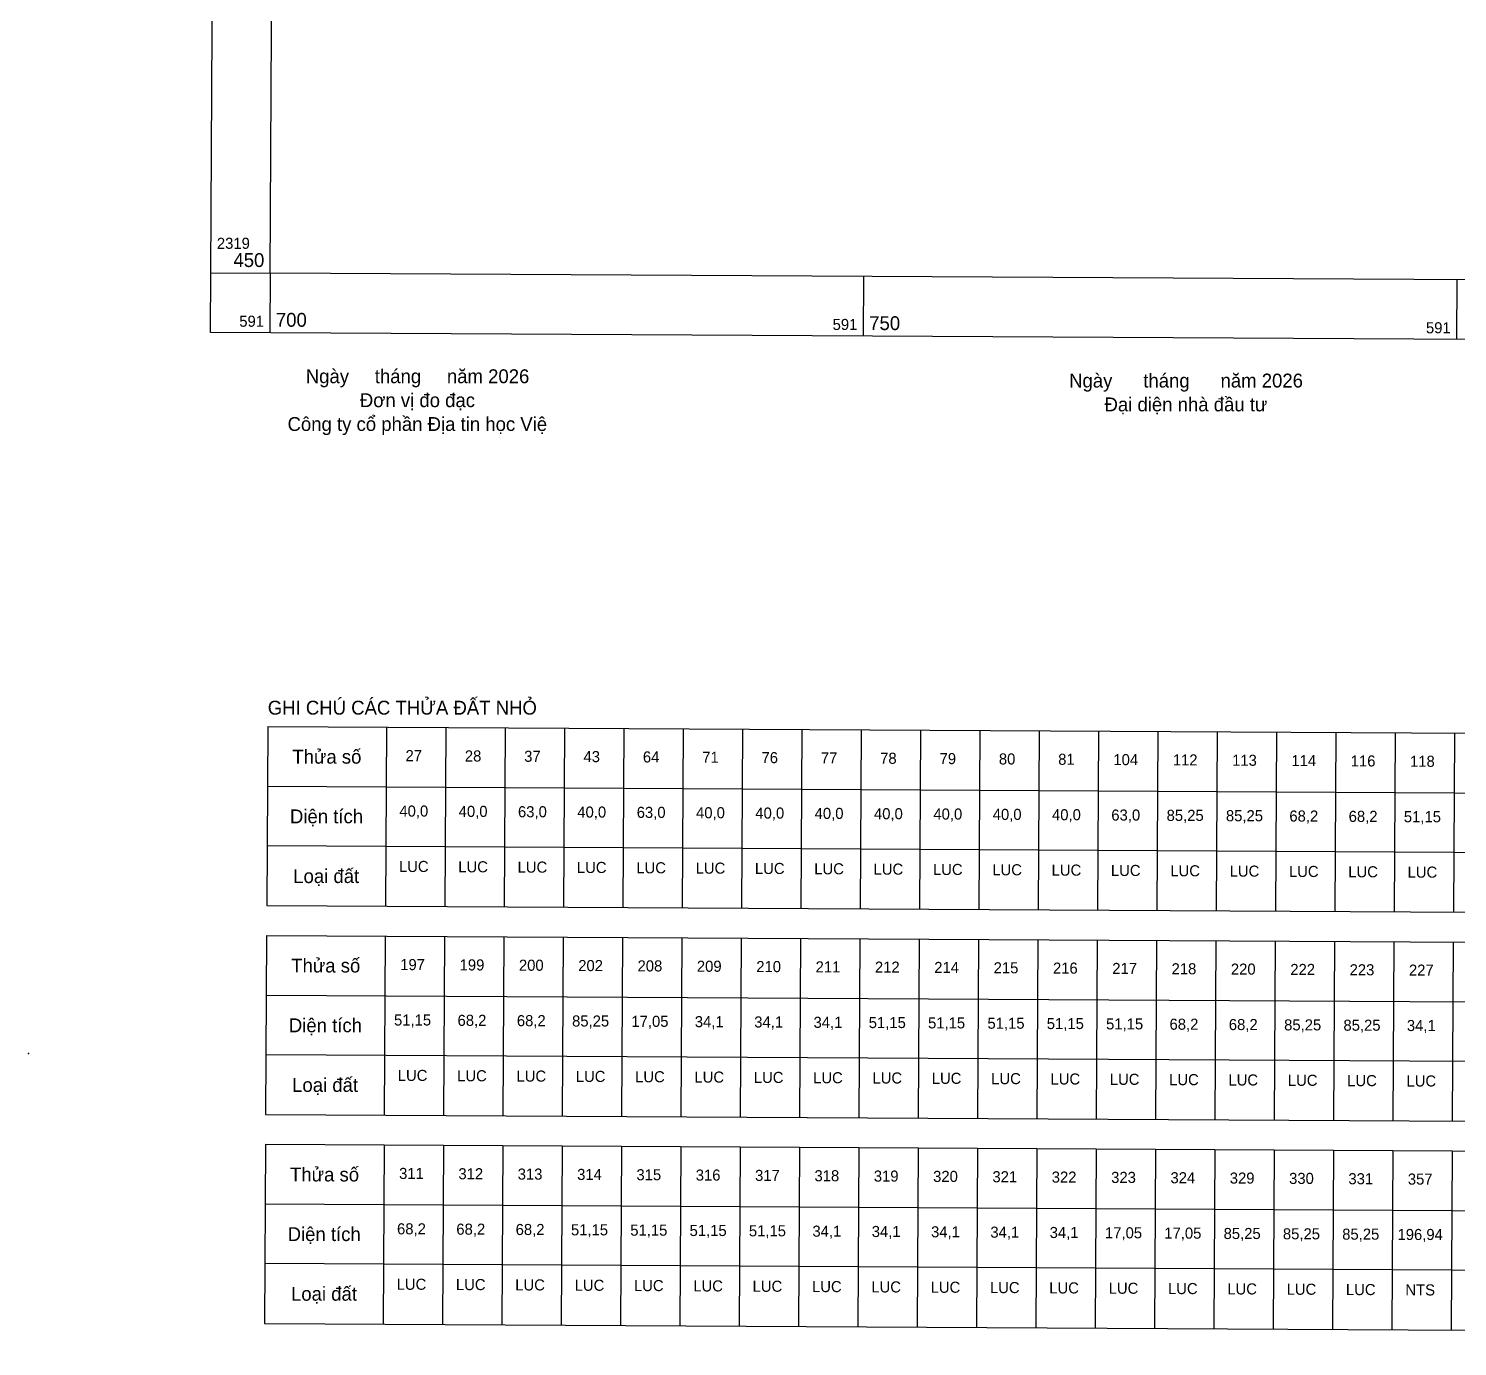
# Model space of a CAD drawing. Header units: metres. Extents: x 591850 to 11787374, y 2319432 to 2388242.
# Drawn here: x 11786901.4 to 11787030.3, y 2387736.4 to 2387855.2 of the extents above; entities that cross this region are included whole.
import ezdxf
from ezdxf.enums import TextEntityAlignment as Align

# ---------------------------------------------------------------- set-up
doc = ezdxf.new("R2010")
doc.units = ezdxf.units.M
doc.layers.add('FeatureAttribs', color=7, linetype='Continuous')
doc.layers.add('Level 63', color=7, linetype='Continuous')

# ---------------------------------------------------------------- blocks, each defined once
blk = doc.blocks.new('FEATURE')

msp = doc.modelspace()

# ---------------------------------------------------------------- linework, layer by layer
at = {"layer": 'Level 63', "color": 7}
for points in [[(11786919.91, 2388215.45), (11787305.28, 2388213.31), (11787303.14, 2387825.69), (11786917.79, 2387827.83), (11786919.91, 2388215.45)], [(11786925.24, 2388210.04), (11787299.89, 2388207.96), (11787297.82, 2387831.1), (11786923.17, 2387833.19), (11786925.24, 2388210.04)]]:
    msp.add_lwpolyline(points, close=True, dxfattribs=at)
for points in [[(11786917.82, 2387833.22, 0), (11786923.17, 2387833.19, 0)], [(11786923.17, 2387833.19, 0), (11786923.14, 2387827.8, 0)], [(11786976.69, 2387832.89, 0), (11786976.66, 2387827.5, 0)], [(11787030.21, 2387832.59, 0), (11787030.18, 2387827.21, 0)], [(11786922.94, 2387792.27, 0), (11786922.86, 2387776.12, 0)], [(11786922.94, 2387792.27, 0), (11787297.59, 2387790.19, 0)], [(11786933.65, 2387792.21, 0), (11786933.56, 2387776.06, 0)], [(11786939, 2387792.18, 0), (11786938.91, 2387776.03, 0)], [(11786944.35, 2387792.15, 0), (11786944.26, 2387776, 0)], [(11786949.7, 2387792.12, 0), (11786949.62, 2387775.97, 0)], [(11786955.06, 2387792.09, 0), (11786954.97, 2387775.94, 0)], [(11786960.41, 2387792.06, 0), (11786960.32, 2387775.91, 0)], [(11786965.76, 2387792.03, 0), (11786965.67, 2387775.88, 0)], [(11786971.11, 2387792, 0), (11786971.02, 2387775.85, 0)], [(11786976.47, 2387791.97, 0), (11786976.38, 2387775.82, 0)], [(11786981.82, 2387791.94, 0), (11786981.73, 2387775.79, 0)], [(11786987.17, 2387791.91, 0), (11786987.08, 2387775.76, 0)], [(11786992.52, 2387791.88, 0), (11786992.43, 2387775.73, 0)], [(11786997.87, 2387791.85, 0), (11786997.78, 2387775.7, 0)], [(11787003.23, 2387791.82, 0), (11787003.14, 2387775.67, 0)], [(11787008.58, 2387791.79, 0), (11787008.49, 2387775.64, 0)], [(11787013.93, 2387791.76, 0), (11787013.84, 2387775.61, 0)], [(11787019.28, 2387791.74, 0), (11787019.19, 2387775.58, 0)], [(11787024.63, 2387791.71, 0), (11787024.55, 2387775.55, 0)], [(11787029.99, 2387791.68, 0), (11787029.9, 2387775.53, 0)], [(11786922.91, 2387786.89, 0), (11787297.56, 2387784.8, 0)], [(11787297.53, 2387779.42, 0), (11786922.88, 2387781.5, 0)], [(11786922.86, 2387776.12, 0), (11787297.5, 2387774.04, 0)], [(11786922.84, 2387773.43, 0), (11786922.75, 2387757.28, 0)], [(11786922.84, 2387773.43, 0), (11787297.49, 2387771.34, 0)], [(11786933.54, 2387773.37, 0), (11786933.46, 2387757.22, 0)], [(11786938.9, 2387773.34, 0), (11786938.81, 2387757.19, 0)], [(11786944.25, 2387773.31, 0), (11786944.16, 2387757.16, 0)], [(11786949.6, 2387773.28, 0), (11786949.51, 2387757.13, 0)], [(11786954.95, 2387773.25, 0), (11786954.86, 2387757.1, 0)], [(11786960.31, 2387773.22, 0), (11786960.22, 2387757.07, 0)], [(11786965.66, 2387773.19, 0), (11786965.57, 2387757.04, 0)], [(11786971.01, 2387773.16, 0), (11786970.92, 2387757.01, 0)], [(11786976.36, 2387773.13, 0), (11786976.27, 2387756.98, 0)], [(11786981.71, 2387773.1, 0), (11786981.63, 2387756.95, 0)], [(11786987.07, 2387773.07, 0), (11786986.98, 2387756.92, 0)], [(11786992.42, 2387773.04, 0), (11786992.33, 2387756.89, 0)], [(11786997.77, 2387773.01, 0), (11786997.68, 2387756.86, 0)], [(11787003.12, 2387772.98, 0), (11787003.03, 2387756.83, 0)], [(11787008.47, 2387772.95, 0), (11787008.39, 2387756.8, 0)], [(11787013.83, 2387772.92, 0), (11787013.74, 2387756.77, 0)], [(11787019.18, 2387772.89, 0), (11787019.09, 2387756.74, 0)], [(11787024.53, 2387772.86, 0), (11787024.44, 2387756.71, 0)], [(11787029.88, 2387772.83, 0), (11787029.79, 2387756.68, 0)], [(11786922.81, 2387768.04, 0), (11787297.46, 2387765.96, 0)], [(11787297.43, 2387760.58, 0), (11786922.78, 2387762.66, 0)], [(11786922.75, 2387757.28, 0), (11787297.4, 2387755.19, 0)], [(11786922.74, 2387754.59, 0), (11786922.65, 2387738.43, 0)], [(11786922.74, 2387754.59, 0), (11787297.38, 2387752.5, 0)], [(11786933.44, 2387754.53, 0), (11786933.35, 2387738.38, 0)], [(11786938.79, 2387754.5, 0), (11786938.7, 2387738.35, 0)], [(11786944.15, 2387754.47, 0), (11786944.06, 2387738.32, 0)], [(11786949.5, 2387754.44, 0), (11786949.41, 2387738.29, 0)], [(11786954.85, 2387754.41, 0), (11786954.76, 2387738.26, 0)], [(11786960.2, 2387754.38, 0), (11786960.11, 2387738.23, 0)], [(11786965.55, 2387754.35, 0), (11786965.47, 2387738.2, 0)], [(11786970.91, 2387754.32, 0), (11786970.82, 2387738.17, 0)], [(11786976.26, 2387754.29, 0), (11786976.17, 2387738.14, 0)], [(11786981.61, 2387754.26, 0), (11786981.52, 2387738.11, 0)], [(11786986.96, 2387754.23, 0), (11786986.87, 2387738.08, 0)], [(11786992.31, 2387754.2, 0), (11786992.23, 2387738.05, 0)], [(11786997.67, 2387754.17, 0), (11786997.58, 2387738.02, 0)], [(11787003.02, 2387754.14, 0), (11787002.93, 2387737.99, 0)], [(11787008.37, 2387754.11, 0), (11787008.28, 2387737.96, 0)], [(11787013.72, 2387754.08, 0), (11787013.63, 2387737.93, 0)], [(11787019.08, 2387754.05, 0), (11787018.99, 2387737.9, 0)], [(11787024.43, 2387754.02, 0), (11787024.34, 2387737.87, 0)], [(11787029.78, 2387753.99, 0), (11787029.69, 2387737.84, 0)], [(11786922.71, 2387749.2, 0), (11787297.35, 2387747.12, 0)], [(11787297.33, 2387741.73, 0), (11786922.68, 2387743.82, 0)], [(11786922.65, 2387738.43, 0), (11787297.3, 2387736.35, 0)]]:
    msp.add_polyline3d(points, dxfattribs=at)
msp.add_point((11786901.37, 2387762.78), dxfattribs=at)

# ---------------------------------------------------------------- block references
at = {"layer": 'FeatureAttribs'}
ref = msp.add_blockref('FEATURE', (11786918.36, 2387835.37), dxfattribs=at)
ref.add_attrib('NAME', '2319', (11786918.36, 2387835.37), dxfattribs={"color": 7, "height": 1})
ref = msp.add_blockref('FEATURE', (11786922.64, 2387833.73), dxfattribs=at)
ref.add_attrib('NAME', '450', dxfattribs={"color": 7, "height": 1.25}).set_placement((11786922.64, 2387833.73), align=Align.RIGHT)
ref = msp.add_blockref('FEATURE', (11786922.61, 2387828.34), dxfattribs=at)
ref.add_attrib('NAME', '591', dxfattribs={"color": 7, "height": 1}).set_placement((11786922.61, 2387828.34), align=Align.RIGHT)
ref = msp.add_blockref('FEATURE', (11786923.68, 2387828.34), dxfattribs=at)
ref.add_attrib('NAME', '700', (11786923.68, 2387828.34), dxfattribs={"color": 7, "height": 1.25})
ref = msp.add_blockref('FEATURE', (11786976.13, 2387828.05), dxfattribs=at)
ref.add_attrib('NAME', '591', dxfattribs={"color": 7, "height": 1}).set_placement((11786976.13, 2387828.05), align=Align.RIGHT)
ref = msp.add_blockref('FEATURE', (11786977.2, 2387828.04), dxfattribs=at)
ref.add_attrib('NAME', '750', (11786977.2, 2387828.04), dxfattribs={"color": 7, "height": 1.25})
ref = msp.add_blockref('FEATURE', (11787029.65, 2387827.75), dxfattribs=at)
ref.add_attrib('NAME', '591', dxfattribs={"color": 7, "height": 1}).set_placement((11787029.65, 2387827.75), align=Align.RIGHT)
ref = msp.add_blockref('FEATURE', (11786936.46, 2387824.5), dxfattribs=at)
ref.add_attrib('NAME', 'Ngày     tháng     năm 2026', dxfattribs={"color": 7, "height": 1.25}).set_placement((11786936.46, 2387824.5), align=Align.TOP_CENTER)
ref = msp.add_blockref('FEATURE', (11787005.78, 2387824.11), dxfattribs=at)
ref.add_attrib('NAME', 'Ngày      tháng      năm 2026', dxfattribs={"color": 7, "height": 1.25}).set_placement((11787005.78, 2387824.11), align=Align.TOP_CENTER)
ref = msp.add_blockref('FEATURE', (11786936.45, 2387822.34), dxfattribs=at)
ref.add_attrib('NAME', 'Đơn vị đo đạc', dxfattribs={"color": 7, "height": 1.25}).set_placement((11786936.45, 2387822.34), align=Align.TOP_CENTER)
ref = msp.add_blockref('FEATURE', (11787005.77, 2387821.96), dxfattribs=at)
ref.add_attrib('NAME', 'Đại diện nhà đầu tư', dxfattribs={"color": 7, "height": 1.25}).set_placement((11787005.77, 2387821.96), align=Align.TOP_CENTER)
ref = msp.add_blockref('FEATURE', (11786936.44, 2387820.19), dxfattribs=at)
ref.add_attrib('NAME', 'Công ty cổ phần Địa tin học Việ', dxfattribs={"color": 7, "height": 1.25}).set_placement((11786936.44, 2387820.19), align=Align.TOP_CENTER)
ref = msp.add_blockref('FEATURE', (11786922.95, 2387793.35), dxfattribs=at)
ref.add_attrib('NAME', 'GHI CHÚ CÁC THỬA ĐẤT NHỎ', (11786922.95, 2387793.35), dxfattribs={"color": 7, "height": 1.25})
ref = msp.add_blockref('FEATURE', (11786928.28, 2387789.55), dxfattribs=at)
ref.add_attrib('NAME', 'Thửa số', dxfattribs={"color": 7, "height": 1.25}).set_placement((11786928.28, 2387789.55), align=Align.MIDDLE_CENTER)
ref = msp.add_blockref('FEATURE', (11786936.12, 2387789.65), dxfattribs=at)
ref.add_attrib('NAME', '27', dxfattribs={"color": 2, "height": 1}).set_placement((11786936.12, 2387789.65), align=Align.MIDDLE_CENTER)
ref = msp.add_blockref('FEATURE', (11786941.47, 2387789.62), dxfattribs=at)
ref.add_attrib('NAME', '28', dxfattribs={"color": 2, "height": 1}).set_placement((11786941.47, 2387789.62), align=Align.MIDDLE_CENTER)
ref = msp.add_blockref('FEATURE', (11786946.82, 2387789.59), dxfattribs=at)
ref.add_attrib('NAME', '37', dxfattribs={"color": 2, "height": 1}).set_placement((11786946.82, 2387789.59), align=Align.MIDDLE_CENTER)
ref = msp.add_blockref('FEATURE', (11786952.17, 2387789.56), dxfattribs=at)
ref.add_attrib('NAME', '43', dxfattribs={"color": 2, "height": 1}).set_placement((11786952.17, 2387789.56), align=Align.MIDDLE_CENTER)
ref = msp.add_blockref('FEATURE', (11786957.53, 2387789.53), dxfattribs=at)
ref.add_attrib('NAME', '64', dxfattribs={"color": 2, "height": 1}).set_placement((11786957.53, 2387789.53), align=Align.MIDDLE_CENTER)
ref = msp.add_blockref('FEATURE', (11786962.88, 2387789.5), dxfattribs=at)
ref.add_attrib('NAME', '71', dxfattribs={"color": 2, "height": 1}).set_placement((11786962.88, 2387789.5), align=Align.MIDDLE_CENTER)
ref = msp.add_blockref('FEATURE', (11786968.23, 2387789.47), dxfattribs=at)
ref.add_attrib('NAME', '76', dxfattribs={"color": 2, "height": 1}).set_placement((11786968.23, 2387789.47), align=Align.MIDDLE_CENTER)
ref = msp.add_blockref('FEATURE', (11786973.58, 2387789.44), dxfattribs=at)
ref.add_attrib('NAME', '77', dxfattribs={"color": 2, "height": 1}).set_placement((11786973.58, 2387789.44), align=Align.MIDDLE_CENTER)
ref = msp.add_blockref('FEATURE', (11786978.93, 2387789.41), dxfattribs=at)
ref.add_attrib('NAME', '78', dxfattribs={"color": 2, "height": 1}).set_placement((11786978.93, 2387789.41), align=Align.MIDDLE_CENTER)
ref = msp.add_blockref('FEATURE', (11786984.29, 2387789.38), dxfattribs=at)
ref.add_attrib('NAME', '79', dxfattribs={"color": 2, "height": 1}).set_placement((11786984.29, 2387789.38), align=Align.MIDDLE_CENTER)
ref = msp.add_blockref('FEATURE', (11786989.64, 2387789.35), dxfattribs=at)
ref.add_attrib('NAME', '80', dxfattribs={"color": 2, "height": 1}).set_placement((11786989.64, 2387789.35), align=Align.MIDDLE_CENTER)
ref = msp.add_blockref('FEATURE', (11786994.99, 2387789.32), dxfattribs=at)
ref.add_attrib('NAME', '81', dxfattribs={"color": 2, "height": 1}).set_placement((11786994.99, 2387789.32), align=Align.MIDDLE_CENTER)
ref = msp.add_blockref('FEATURE', (11787000.34, 2387789.29), dxfattribs=at)
ref.add_attrib('NAME', '104', dxfattribs={"color": 2, "height": 1}).set_placement((11787000.34, 2387789.29), align=Align.MIDDLE_CENTER)
ref = msp.add_blockref('FEATURE', (11787005.7, 2387789.26), dxfattribs=at)
ref.add_attrib('NAME', '112', dxfattribs={"color": 2, "height": 1}).set_placement((11787005.7, 2387789.26), align=Align.MIDDLE_CENTER)
ref = msp.add_blockref('FEATURE', (11787011.05, 2387789.23), dxfattribs=at)
ref.add_attrib('NAME', '113', dxfattribs={"color": 2, "height": 1}).set_placement((11787011.05, 2387789.23), align=Align.MIDDLE_CENTER)
ref = msp.add_blockref('FEATURE', (11787016.4, 2387789.2), dxfattribs=at)
ref.add_attrib('NAME', '114', dxfattribs={"color": 2, "height": 1}).set_placement((11787016.4, 2387789.2), align=Align.MIDDLE_CENTER)
ref = msp.add_blockref('FEATURE', (11787021.75, 2387789.17), dxfattribs=at)
ref.add_attrib('NAME', '116', dxfattribs={"color": 2, "height": 1}).set_placement((11787021.75, 2387789.17), align=Align.MIDDLE_CENTER)
ref = msp.add_blockref('FEATURE', (11787027.1, 2387789.14), dxfattribs=at)
ref.add_attrib('NAME', '118', dxfattribs={"color": 2, "height": 1}).set_placement((11787027.1, 2387789.14), align=Align.MIDDLE_CENTER)
ref = msp.add_blockref('FEATURE', (11786928.25, 2387784.17), dxfattribs=at)
ref.add_attrib('NAME', 'Diện tích', dxfattribs={"color": 7, "height": 1.25}).set_placement((11786928.25, 2387784.17), align=Align.MIDDLE_CENTER)
ref = msp.add_blockref('FEATURE', (11786936.12, 2387784.65), dxfattribs=at)
ref.add_attrib('NAME', '40,0', dxfattribs={"color": 1, "height": 1}).set_placement((11786936.12, 2387784.65), align=Align.MIDDLE_CENTER)
ref = msp.add_blockref('FEATURE', (11786941.47, 2387784.62), dxfattribs=at)
ref.add_attrib('NAME', '40,0', dxfattribs={"color": 1, "height": 1}).set_placement((11786941.47, 2387784.62), align=Align.MIDDLE_CENTER)
ref = msp.add_blockref('FEATURE', (11786946.82, 2387784.59), dxfattribs=at)
ref.add_attrib('NAME', '63,0', dxfattribs={"color": 1, "height": 1}).set_placement((11786946.82, 2387784.59), align=Align.MIDDLE_CENTER)
ref = msp.add_blockref('FEATURE', (11786952.17, 2387784.56), dxfattribs=at)
ref.add_attrib('NAME', '40,0', dxfattribs={"color": 1, "height": 1}).set_placement((11786952.17, 2387784.56), align=Align.MIDDLE_CENTER)
ref = msp.add_blockref('FEATURE', (11786957.53, 2387784.53), dxfattribs=at)
ref.add_attrib('NAME', '63,0', dxfattribs={"color": 1, "height": 1}).set_placement((11786957.53, 2387784.53), align=Align.MIDDLE_CENTER)
ref = msp.add_blockref('FEATURE', (11786962.88, 2387784.5), dxfattribs=at)
ref.add_attrib('NAME', '40,0', dxfattribs={"color": 1, "height": 1}).set_placement((11786962.88, 2387784.5), align=Align.MIDDLE_CENTER)
ref = msp.add_blockref('FEATURE', (11786968.23, 2387784.47), dxfattribs=at)
ref.add_attrib('NAME', '40,0', dxfattribs={"color": 1, "height": 1}).set_placement((11786968.23, 2387784.47), align=Align.MIDDLE_CENTER)
ref = msp.add_blockref('FEATURE', (11786973.58, 2387784.44), dxfattribs=at)
ref.add_attrib('NAME', '40,0', dxfattribs={"color": 1, "height": 1}).set_placement((11786973.58, 2387784.44), align=Align.MIDDLE_CENTER)
ref = msp.add_blockref('FEATURE', (11786978.93, 2387784.41), dxfattribs=at)
ref.add_attrib('NAME', '40,0', dxfattribs={"color": 1, "height": 1}).set_placement((11786978.93, 2387784.41), align=Align.MIDDLE_CENTER)
ref = msp.add_blockref('FEATURE', (11786984.29, 2387784.38), dxfattribs=at)
ref.add_attrib('NAME', '40,0', dxfattribs={"color": 1, "height": 1}).set_placement((11786984.29, 2387784.38), align=Align.MIDDLE_CENTER)
ref = msp.add_blockref('FEATURE', (11786989.64, 2387784.35), dxfattribs=at)
ref.add_attrib('NAME', '40,0', dxfattribs={"color": 1, "height": 1}).set_placement((11786989.64, 2387784.35), align=Align.MIDDLE_CENTER)
ref = msp.add_blockref('FEATURE', (11786994.99, 2387784.32), dxfattribs=at)
ref.add_attrib('NAME', '40,0', dxfattribs={"color": 1, "height": 1}).set_placement((11786994.99, 2387784.32), align=Align.MIDDLE_CENTER)
ref = msp.add_blockref('FEATURE', (11787000.34, 2387784.29), dxfattribs=at)
ref.add_attrib('NAME', '63,0', dxfattribs={"color": 1, "height": 1}).set_placement((11787000.34, 2387784.29), align=Align.MIDDLE_CENTER)
ref = msp.add_blockref('FEATURE', (11787005.7, 2387784.26), dxfattribs=at)
ref.add_attrib('NAME', '85,25', dxfattribs={"color": 1, "height": 1}).set_placement((11787005.7, 2387784.26), align=Align.MIDDLE_CENTER)
ref = msp.add_blockref('FEATURE', (11787011.05, 2387784.23), dxfattribs=at)
ref.add_attrib('NAME', '85,25', dxfattribs={"color": 1, "height": 1}).set_placement((11787011.05, 2387784.23), align=Align.MIDDLE_CENTER)
ref = msp.add_blockref('FEATURE', (11787016.4, 2387784.2), dxfattribs=at)
ref.add_attrib('NAME', '68,2', dxfattribs={"color": 1, "height": 1}).set_placement((11787016.4, 2387784.2), align=Align.MIDDLE_CENTER)
ref = msp.add_blockref('FEATURE', (11787021.75, 2387784.17), dxfattribs=at)
ref.add_attrib('NAME', '68,2', dxfattribs={"color": 1, "height": 1}).set_placement((11787021.75, 2387784.17), align=Align.MIDDLE_CENTER)
ref = msp.add_blockref('FEATURE', (11787027.1, 2387784.14), dxfattribs=at)
ref.add_attrib('NAME', '51,15', dxfattribs={"color": 1, "height": 1}).set_placement((11787027.1, 2387784.14), align=Align.MIDDLE_CENTER)
ref = msp.add_blockref('FEATURE', (11786928.22, 2387778.78), dxfattribs=at)
ref.add_attrib('NAME', 'Loại đất', dxfattribs={"color": 7, "height": 1.25}).set_placement((11786928.22, 2387778.78), align=Align.MIDDLE_CENTER)
ref = msp.add_blockref('FEATURE', (11786936.12, 2387779.65), dxfattribs=at)
ref.add_attrib('NAME', 'LUC', dxfattribs={"color": 3, "height": 1}).set_placement((11786936.12, 2387779.65), align=Align.MIDDLE_CENTER)
ref = msp.add_blockref('FEATURE', (11786941.47, 2387779.62), dxfattribs=at)
ref.add_attrib('NAME', 'LUC', dxfattribs={"color": 3, "height": 1}).set_placement((11786941.47, 2387779.62), align=Align.MIDDLE_CENTER)
ref = msp.add_blockref('FEATURE', (11786946.82, 2387779.59), dxfattribs=at)
ref.add_attrib('NAME', 'LUC', dxfattribs={"color": 3, "height": 1}).set_placement((11786946.82, 2387779.59), align=Align.MIDDLE_CENTER)
ref = msp.add_blockref('FEATURE', (11786952.17, 2387779.56), dxfattribs=at)
ref.add_attrib('NAME', 'LUC', dxfattribs={"color": 3, "height": 1}).set_placement((11786952.17, 2387779.56), align=Align.MIDDLE_CENTER)
ref = msp.add_blockref('FEATURE', (11786957.53, 2387779.53), dxfattribs=at)
ref.add_attrib('NAME', 'LUC', dxfattribs={"color": 3, "height": 1}).set_placement((11786957.53, 2387779.53), align=Align.MIDDLE_CENTER)
ref = msp.add_blockref('FEATURE', (11786962.88, 2387779.5), dxfattribs=at)
ref.add_attrib('NAME', 'LUC', dxfattribs={"color": 3, "height": 1}).set_placement((11786962.88, 2387779.5), align=Align.MIDDLE_CENTER)
ref = msp.add_blockref('FEATURE', (11786968.23, 2387779.47), dxfattribs=at)
ref.add_attrib('NAME', 'LUC', dxfattribs={"color": 3, "height": 1}).set_placement((11786968.23, 2387779.47), align=Align.MIDDLE_CENTER)
ref = msp.add_blockref('FEATURE', (11786973.58, 2387779.44), dxfattribs=at)
ref.add_attrib('NAME', 'LUC', dxfattribs={"color": 3, "height": 1}).set_placement((11786973.58, 2387779.44), align=Align.MIDDLE_CENTER)
ref = msp.add_blockref('FEATURE', (11786978.93, 2387779.41), dxfattribs=at)
ref.add_attrib('NAME', 'LUC', dxfattribs={"color": 3, "height": 1}).set_placement((11786978.93, 2387779.41), align=Align.MIDDLE_CENTER)
ref = msp.add_blockref('FEATURE', (11786984.29, 2387779.38), dxfattribs=at)
ref.add_attrib('NAME', 'LUC', dxfattribs={"color": 3, "height": 1}).set_placement((11786984.29, 2387779.38), align=Align.MIDDLE_CENTER)
ref = msp.add_blockref('FEATURE', (11786989.64, 2387779.35), dxfattribs=at)
ref.add_attrib('NAME', 'LUC', dxfattribs={"color": 3, "height": 1}).set_placement((11786989.64, 2387779.35), align=Align.MIDDLE_CENTER)
ref = msp.add_blockref('FEATURE', (11786994.99, 2387779.32), dxfattribs=at)
ref.add_attrib('NAME', 'LUC', dxfattribs={"color": 3, "height": 1}).set_placement((11786994.99, 2387779.32), align=Align.MIDDLE_CENTER)
ref = msp.add_blockref('FEATURE', (11787000.34, 2387779.29), dxfattribs=at)
ref.add_attrib('NAME', 'LUC', dxfattribs={"color": 3, "height": 1}).set_placement((11787000.34, 2387779.29), align=Align.MIDDLE_CENTER)
ref = msp.add_blockref('FEATURE', (11787005.7, 2387779.26), dxfattribs=at)
ref.add_attrib('NAME', 'LUC', dxfattribs={"color": 3, "height": 1}).set_placement((11787005.7, 2387779.26), align=Align.MIDDLE_CENTER)
ref = msp.add_blockref('FEATURE', (11787011.05, 2387779.23), dxfattribs=at)
ref.add_attrib('NAME', 'LUC', dxfattribs={"color": 3, "height": 1}).set_placement((11787011.05, 2387779.23), align=Align.MIDDLE_CENTER)
ref = msp.add_blockref('FEATURE', (11787016.4, 2387779.2), dxfattribs=at)
ref.add_attrib('NAME', 'LUC', dxfattribs={"color": 3, "height": 1}).set_placement((11787016.4, 2387779.2), align=Align.MIDDLE_CENTER)
ref = msp.add_blockref('FEATURE', (11787021.75, 2387779.17), dxfattribs=at)
ref.add_attrib('NAME', 'LUC', dxfattribs={"color": 3, "height": 1}).set_placement((11787021.75, 2387779.17), align=Align.MIDDLE_CENTER)
ref = msp.add_blockref('FEATURE', (11787027.1, 2387779.14), dxfattribs=at)
ref.add_attrib('NAME', 'LUC', dxfattribs={"color": 3, "height": 1}).set_placement((11787027.1, 2387779.14), align=Align.MIDDLE_CENTER)
ref = msp.add_blockref('FEATURE', (11786928.18, 2387770.71), dxfattribs=at)
ref.add_attrib('NAME', 'Thửa số', dxfattribs={"color": 7, "height": 1.25}).set_placement((11786928.18, 2387770.71), align=Align.MIDDLE_CENTER)
ref = msp.add_blockref('FEATURE', (11786936.01, 2387770.8), dxfattribs=at)
ref.add_attrib('NAME', '197', dxfattribs={"color": 2, "height": 1}).set_placement((11786936.01, 2387770.8), align=Align.MIDDLE_CENTER)
ref = msp.add_blockref('FEATURE', (11786941.37, 2387770.77), dxfattribs=at)
ref.add_attrib('NAME', '199', dxfattribs={"color": 2, "height": 1}).set_placement((11786941.37, 2387770.77), align=Align.MIDDLE_CENTER)
ref = msp.add_blockref('FEATURE', (11786946.72, 2387770.74), dxfattribs=at)
ref.add_attrib('NAME', '200', dxfattribs={"color": 2, "height": 1}).set_placement((11786946.72, 2387770.74), align=Align.MIDDLE_CENTER)
ref = msp.add_blockref('FEATURE', (11786952.07, 2387770.71), dxfattribs=at)
ref.add_attrib('NAME', '202', dxfattribs={"color": 2, "height": 1}).set_placement((11786952.07, 2387770.71), align=Align.MIDDLE_CENTER)
ref = msp.add_blockref('FEATURE', (11786957.42, 2387770.68), dxfattribs=at)
ref.add_attrib('NAME', '208', dxfattribs={"color": 2, "height": 1}).set_placement((11786957.42, 2387770.68), align=Align.MIDDLE_CENTER)
ref = msp.add_blockref('FEATURE', (11786962.77, 2387770.65), dxfattribs=at)
ref.add_attrib('NAME', '209', dxfattribs={"color": 2, "height": 1}).set_placement((11786962.77, 2387770.65), align=Align.MIDDLE_CENTER)
ref = msp.add_blockref('FEATURE', (11786968.13, 2387770.62), dxfattribs=at)
ref.add_attrib('NAME', '210', dxfattribs={"color": 2, "height": 1}).set_placement((11786968.13, 2387770.62), align=Align.MIDDLE_CENTER)
ref = msp.add_blockref('FEATURE', (11786973.48, 2387770.59), dxfattribs=at)
ref.add_attrib('NAME', '211', dxfattribs={"color": 2, "height": 1}).set_placement((11786973.48, 2387770.59), align=Align.MIDDLE_CENTER)
ref = msp.add_blockref('FEATURE', (11786978.83, 2387770.57), dxfattribs=at)
ref.add_attrib('NAME', '212', dxfattribs={"color": 2, "height": 1}).set_placement((11786978.83, 2387770.57), align=Align.MIDDLE_CENTER)
ref = msp.add_blockref('FEATURE', (11786984.18, 2387770.54), dxfattribs=at)
ref.add_attrib('NAME', '214', dxfattribs={"color": 2, "height": 1}).set_placement((11786984.18, 2387770.54), align=Align.MIDDLE_CENTER)
ref = msp.add_blockref('FEATURE', (11786989.54, 2387770.51), dxfattribs=at)
ref.add_attrib('NAME', '215', dxfattribs={"color": 2, "height": 1}).set_placement((11786989.54, 2387770.51), align=Align.MIDDLE_CENTER)
ref = msp.add_blockref('FEATURE', (11786994.89, 2387770.48), dxfattribs=at)
ref.add_attrib('NAME', '216', dxfattribs={"color": 2, "height": 1}).set_placement((11786994.89, 2387770.48), align=Align.MIDDLE_CENTER)
ref = msp.add_blockref('FEATURE', (11787000.24, 2387770.45), dxfattribs=at)
ref.add_attrib('NAME', '217', dxfattribs={"color": 2, "height": 1}).set_placement((11787000.24, 2387770.45), align=Align.MIDDLE_CENTER)
ref = msp.add_blockref('FEATURE', (11787005.59, 2387770.42), dxfattribs=at)
ref.add_attrib('NAME', '218', dxfattribs={"color": 2, "height": 1}).set_placement((11787005.59, 2387770.42), align=Align.MIDDLE_CENTER)
ref = msp.add_blockref('FEATURE', (11787010.94, 2387770.39), dxfattribs=at)
ref.add_attrib('NAME', '220', dxfattribs={"color": 2, "height": 1}).set_placement((11787010.94, 2387770.39), align=Align.MIDDLE_CENTER)
ref = msp.add_blockref('FEATURE', (11787016.3, 2387770.36), dxfattribs=at)
ref.add_attrib('NAME', '222', dxfattribs={"color": 2, "height": 1}).set_placement((11787016.3, 2387770.36), align=Align.MIDDLE_CENTER)
ref = msp.add_blockref('FEATURE', (11787021.65, 2387770.33), dxfattribs=at)
ref.add_attrib('NAME', '223', dxfattribs={"color": 2, "height": 1}).set_placement((11787021.65, 2387770.33), align=Align.MIDDLE_CENTER)
ref = msp.add_blockref('FEATURE', (11787027, 2387770.3), dxfattribs=at)
ref.add_attrib('NAME', '227', dxfattribs={"color": 2, "height": 1}).set_placement((11787027, 2387770.3), align=Align.MIDDLE_CENTER)
ref = msp.add_blockref('FEATURE', (11786928.15, 2387765.32), dxfattribs=at)
ref.add_attrib('NAME', 'Diện tích', dxfattribs={"color": 7, "height": 1.25}).set_placement((11786928.15, 2387765.32), align=Align.MIDDLE_CENTER)
ref = msp.add_blockref('FEATURE', (11786936.01, 2387765.8), dxfattribs=at)
ref.add_attrib('NAME', '51,15', dxfattribs={"color": 1, "height": 1}).set_placement((11786936.01, 2387765.8), align=Align.MIDDLE_CENTER)
ref = msp.add_blockref('FEATURE', (11786941.37, 2387765.77), dxfattribs=at)
ref.add_attrib('NAME', '68,2', dxfattribs={"color": 1, "height": 1}).set_placement((11786941.37, 2387765.77), align=Align.MIDDLE_CENTER)
ref = msp.add_blockref('FEATURE', (11786946.72, 2387765.74), dxfattribs=at)
ref.add_attrib('NAME', '68,2', dxfattribs={"color": 1, "height": 1}).set_placement((11786946.72, 2387765.74), align=Align.MIDDLE_CENTER)
ref = msp.add_blockref('FEATURE', (11786952.07, 2387765.71), dxfattribs=at)
ref.add_attrib('NAME', '85,25', dxfattribs={"color": 1, "height": 1}).set_placement((11786952.07, 2387765.71), align=Align.MIDDLE_CENTER)
ref = msp.add_blockref('FEATURE', (11786957.42, 2387765.68), dxfattribs=at)
ref.add_attrib('NAME', '17,05', dxfattribs={"color": 1, "height": 1}).set_placement((11786957.42, 2387765.68), align=Align.MIDDLE_CENTER)
ref = msp.add_blockref('FEATURE', (11786962.77, 2387765.65), dxfattribs=at)
ref.add_attrib('NAME', '34,1', dxfattribs={"color": 1, "height": 1}).set_placement((11786962.77, 2387765.65), align=Align.MIDDLE_CENTER)
ref = msp.add_blockref('FEATURE', (11786968.13, 2387765.62), dxfattribs=at)
ref.add_attrib('NAME', '34,1', dxfattribs={"color": 1, "height": 1}).set_placement((11786968.13, 2387765.62), align=Align.MIDDLE_CENTER)
ref = msp.add_blockref('FEATURE', (11786973.48, 2387765.59), dxfattribs=at)
ref.add_attrib('NAME', '34,1', dxfattribs={"color": 1, "height": 1}).set_placement((11786973.48, 2387765.59), align=Align.MIDDLE_CENTER)
ref = msp.add_blockref('FEATURE', (11786978.83, 2387765.57), dxfattribs=at)
ref.add_attrib('NAME', '51,15', dxfattribs={"color": 1, "height": 1}).set_placement((11786978.83, 2387765.57), align=Align.MIDDLE_CENTER)
ref = msp.add_blockref('FEATURE', (11786984.18, 2387765.54), dxfattribs=at)
ref.add_attrib('NAME', '51,15', dxfattribs={"color": 1, "height": 1}).set_placement((11786984.18, 2387765.54), align=Align.MIDDLE_CENTER)
ref = msp.add_blockref('FEATURE', (11786989.54, 2387765.51), dxfattribs=at)
ref.add_attrib('NAME', '51,15', dxfattribs={"color": 1, "height": 1}).set_placement((11786989.54, 2387765.51), align=Align.MIDDLE_CENTER)
ref = msp.add_blockref('FEATURE', (11786994.89, 2387765.48), dxfattribs=at)
ref.add_attrib('NAME', '51,15', dxfattribs={"color": 1, "height": 1}).set_placement((11786994.89, 2387765.48), align=Align.MIDDLE_CENTER)
ref = msp.add_blockref('FEATURE', (11787000.24, 2387765.45), dxfattribs=at)
ref.add_attrib('NAME', '51,15', dxfattribs={"color": 1, "height": 1}).set_placement((11787000.24, 2387765.45), align=Align.MIDDLE_CENTER)
ref = msp.add_blockref('FEATURE', (11787005.59, 2387765.42), dxfattribs=at)
ref.add_attrib('NAME', '68,2', dxfattribs={"color": 1, "height": 1}).set_placement((11787005.59, 2387765.42), align=Align.MIDDLE_CENTER)
ref = msp.add_blockref('FEATURE', (11787010.94, 2387765.39), dxfattribs=at)
ref.add_attrib('NAME', '68,2', dxfattribs={"color": 1, "height": 1}).set_placement((11787010.94, 2387765.39), align=Align.MIDDLE_CENTER)
ref = msp.add_blockref('FEATURE', (11787016.3, 2387765.36), dxfattribs=at)
ref.add_attrib('NAME', '85,25', dxfattribs={"color": 1, "height": 1}).set_placement((11787016.3, 2387765.36), align=Align.MIDDLE_CENTER)
ref = msp.add_blockref('FEATURE', (11787021.65, 2387765.33), dxfattribs=at)
ref.add_attrib('NAME', '85,25', dxfattribs={"color": 1, "height": 1}).set_placement((11787021.65, 2387765.33), align=Align.MIDDLE_CENTER)
ref = msp.add_blockref('FEATURE', (11787027, 2387765.3), dxfattribs=at)
ref.add_attrib('NAME', '34,1', dxfattribs={"color": 1, "height": 1}).set_placement((11787027, 2387765.3), align=Align.MIDDLE_CENTER)
ref = msp.add_blockref('FEATURE', (11786928.12, 2387759.94), dxfattribs=at)
ref.add_attrib('NAME', 'Loại đất', dxfattribs={"color": 7, "height": 1.25}).set_placement((11786928.12, 2387759.94), align=Align.MIDDLE_CENTER)
ref = msp.add_blockref('FEATURE', (11786936.01, 2387760.8), dxfattribs=at)
ref.add_attrib('NAME', 'LUC', dxfattribs={"color": 3, "height": 1}).set_placement((11786936.01, 2387760.8), align=Align.MIDDLE_CENTER)
ref = msp.add_blockref('FEATURE', (11786941.37, 2387760.77), dxfattribs=at)
ref.add_attrib('NAME', 'LUC', dxfattribs={"color": 3, "height": 1}).set_placement((11786941.37, 2387760.77), align=Align.MIDDLE_CENTER)
ref = msp.add_blockref('FEATURE', (11786946.72, 2387760.74), dxfattribs=at)
ref.add_attrib('NAME', 'LUC', dxfattribs={"color": 3, "height": 1}).set_placement((11786946.72, 2387760.74), align=Align.MIDDLE_CENTER)
ref = msp.add_blockref('FEATURE', (11786952.07, 2387760.71), dxfattribs=at)
ref.add_attrib('NAME', 'LUC', dxfattribs={"color": 3, "height": 1}).set_placement((11786952.07, 2387760.71), align=Align.MIDDLE_CENTER)
ref = msp.add_blockref('FEATURE', (11786957.42, 2387760.68), dxfattribs=at)
ref.add_attrib('NAME', 'LUC', dxfattribs={"color": 3, "height": 1}).set_placement((11786957.42, 2387760.68), align=Align.MIDDLE_CENTER)
ref = msp.add_blockref('FEATURE', (11786962.77, 2387760.65), dxfattribs=at)
ref.add_attrib('NAME', 'LUC', dxfattribs={"color": 3, "height": 1}).set_placement((11786962.77, 2387760.65), align=Align.MIDDLE_CENTER)
ref = msp.add_blockref('FEATURE', (11786968.13, 2387760.62), dxfattribs=at)
ref.add_attrib('NAME', 'LUC', dxfattribs={"color": 3, "height": 1}).set_placement((11786968.13, 2387760.62), align=Align.MIDDLE_CENTER)
ref = msp.add_blockref('FEATURE', (11786973.48, 2387760.59), dxfattribs=at)
ref.add_attrib('NAME', 'LUC', dxfattribs={"color": 3, "height": 1}).set_placement((11786973.48, 2387760.59), align=Align.MIDDLE_CENTER)
ref = msp.add_blockref('FEATURE', (11786978.83, 2387760.57), dxfattribs=at)
ref.add_attrib('NAME', 'LUC', dxfattribs={"color": 3, "height": 1}).set_placement((11786978.83, 2387760.57), align=Align.MIDDLE_CENTER)
ref = msp.add_blockref('FEATURE', (11786984.18, 2387760.54), dxfattribs=at)
ref.add_attrib('NAME', 'LUC', dxfattribs={"color": 3, "height": 1}).set_placement((11786984.18, 2387760.54), align=Align.MIDDLE_CENTER)
ref = msp.add_blockref('FEATURE', (11786989.54, 2387760.51), dxfattribs=at)
ref.add_attrib('NAME', 'LUC', dxfattribs={"color": 3, "height": 1}).set_placement((11786989.54, 2387760.51), align=Align.MIDDLE_CENTER)
ref = msp.add_blockref('FEATURE', (11786994.89, 2387760.48), dxfattribs=at)
ref.add_attrib('NAME', 'LUC', dxfattribs={"color": 3, "height": 1}).set_placement((11786994.89, 2387760.48), align=Align.MIDDLE_CENTER)
ref = msp.add_blockref('FEATURE', (11787000.24, 2387760.45), dxfattribs=at)
ref.add_attrib('NAME', 'LUC', dxfattribs={"color": 3, "height": 1}).set_placement((11787000.24, 2387760.45), align=Align.MIDDLE_CENTER)
ref = msp.add_blockref('FEATURE', (11787005.59, 2387760.42), dxfattribs=at)
ref.add_attrib('NAME', 'LUC', dxfattribs={"color": 3, "height": 1}).set_placement((11787005.59, 2387760.42), align=Align.MIDDLE_CENTER)
ref = msp.add_blockref('FEATURE', (11787010.94, 2387760.39), dxfattribs=at)
ref.add_attrib('NAME', 'LUC', dxfattribs={"color": 3, "height": 1}).set_placement((11787010.94, 2387760.39), align=Align.MIDDLE_CENTER)
ref = msp.add_blockref('FEATURE', (11787016.3, 2387760.36), dxfattribs=at)
ref.add_attrib('NAME', 'LUC', dxfattribs={"color": 3, "height": 1}).set_placement((11787016.3, 2387760.36), align=Align.MIDDLE_CENTER)
ref = msp.add_blockref('FEATURE', (11787021.65, 2387760.33), dxfattribs=at)
ref.add_attrib('NAME', 'LUC', dxfattribs={"color": 3, "height": 1}).set_placement((11787021.65, 2387760.33), align=Align.MIDDLE_CENTER)
ref = msp.add_blockref('FEATURE', (11787027, 2387760.3), dxfattribs=at)
ref.add_attrib('NAME', 'LUC', dxfattribs={"color": 3, "height": 1}).set_placement((11787027, 2387760.3), align=Align.MIDDLE_CENTER)
ref = msp.add_blockref('FEATURE', (11786928.07, 2387751.86), dxfattribs=at)
ref.add_attrib('NAME', 'Thửa số', dxfattribs={"color": 7, "height": 1.25}).set_placement((11786928.07, 2387751.86), align=Align.MIDDLE_CENTER)
ref = msp.add_blockref('FEATURE', (11786935.91, 2387751.96), dxfattribs=at)
ref.add_attrib('NAME', '311', dxfattribs={"color": 2, "height": 1}).set_placement((11786935.91, 2387751.96), align=Align.MIDDLE_CENTER)
ref = msp.add_blockref('FEATURE', (11786941.26, 2387751.93), dxfattribs=at)
ref.add_attrib('NAME', '312', dxfattribs={"color": 2, "height": 1}).set_placement((11786941.26, 2387751.93), align=Align.MIDDLE_CENTER)
ref = msp.add_blockref('FEATURE', (11786946.61, 2387751.9), dxfattribs=at)
ref.add_attrib('NAME', '313', dxfattribs={"color": 2, "height": 1}).set_placement((11786946.61, 2387751.9), align=Align.MIDDLE_CENTER)
ref = msp.add_blockref('FEATURE', (11786951.97, 2387751.87), dxfattribs=at)
ref.add_attrib('NAME', '314', dxfattribs={"color": 2, "height": 1}).set_placement((11786951.97, 2387751.87), align=Align.MIDDLE_CENTER)
ref = msp.add_blockref('FEATURE', (11786957.32, 2387751.84), dxfattribs=at)
ref.add_attrib('NAME', '315', dxfattribs={"color": 2, "height": 1}).set_placement((11786957.32, 2387751.84), align=Align.MIDDLE_CENTER)
ref = msp.add_blockref('FEATURE', (11786962.67, 2387751.81), dxfattribs=at)
ref.add_attrib('NAME', '316', dxfattribs={"color": 2, "height": 1}).set_placement((11786962.67, 2387751.81), align=Align.MIDDLE_CENTER)
ref = msp.add_blockref('FEATURE', (11786968.02, 2387751.78), dxfattribs=at)
ref.add_attrib('NAME', '317', dxfattribs={"color": 2, "height": 1}).set_placement((11786968.02, 2387751.78), align=Align.MIDDLE_CENTER)
ref = msp.add_blockref('FEATURE', (11786973.38, 2387751.75), dxfattribs=at)
ref.add_attrib('NAME', '318', dxfattribs={"color": 2, "height": 1}).set_placement((11786973.38, 2387751.75), align=Align.MIDDLE_CENTER)
ref = msp.add_blockref('FEATURE', (11786978.73, 2387751.72), dxfattribs=at)
ref.add_attrib('NAME', '319', dxfattribs={"color": 2, "height": 1}).set_placement((11786978.73, 2387751.72), align=Align.MIDDLE_CENTER)
ref = msp.add_blockref('FEATURE', (11786984.08, 2387751.69), dxfattribs=at)
ref.add_attrib('NAME', '320', dxfattribs={"color": 2, "height": 1}).set_placement((11786984.08, 2387751.69), align=Align.MIDDLE_CENTER)
ref = msp.add_blockref('FEATURE', (11786989.43, 2387751.66), dxfattribs=at)
ref.add_attrib('NAME', '321', dxfattribs={"color": 2, "height": 1}).set_placement((11786989.43, 2387751.66), align=Align.MIDDLE_CENTER)
ref = msp.add_blockref('FEATURE', (11786994.78, 2387751.63), dxfattribs=at)
ref.add_attrib('NAME', '322', dxfattribs={"color": 2, "height": 1}).set_placement((11786994.78, 2387751.63), align=Align.MIDDLE_CENTER)
ref = msp.add_blockref('FEATURE', (11787000.14, 2387751.6), dxfattribs=at)
ref.add_attrib('NAME', '323', dxfattribs={"color": 2, "height": 1}).set_placement((11787000.14, 2387751.6), align=Align.MIDDLE_CENTER)
ref = msp.add_blockref('FEATURE', (11787005.49, 2387751.57), dxfattribs=at)
ref.add_attrib('NAME', '324', dxfattribs={"color": 2, "height": 1}).set_placement((11787005.49, 2387751.57), align=Align.MIDDLE_CENTER)
ref = msp.add_blockref('FEATURE', (11787010.84, 2387751.54), dxfattribs=at)
ref.add_attrib('NAME', '329', dxfattribs={"color": 2, "height": 1}).set_placement((11787010.84, 2387751.54), align=Align.MIDDLE_CENTER)
ref = msp.add_blockref('FEATURE', (11787016.19, 2387751.51), dxfattribs=at)
ref.add_attrib('NAME', '330', dxfattribs={"color": 2, "height": 1}).set_placement((11787016.19, 2387751.51), align=Align.MIDDLE_CENTER)
ref = msp.add_blockref('FEATURE', (11787021.54, 2387751.48), dxfattribs=at)
ref.add_attrib('NAME', '331', dxfattribs={"color": 2, "height": 1}).set_placement((11787021.54, 2387751.48), align=Align.MIDDLE_CENTER)
ref = msp.add_blockref('FEATURE', (11787026.9, 2387751.45), dxfattribs=at)
ref.add_attrib('NAME', '357', dxfattribs={"color": 2, "height": 1}).set_placement((11787026.9, 2387751.45), align=Align.MIDDLE_CENTER)
ref = msp.add_blockref('FEATURE', (11786928.04, 2387746.48), dxfattribs=at)
ref.add_attrib('NAME', 'Diện tích', dxfattribs={"color": 7, "height": 1.25}).set_placement((11786928.04, 2387746.48), align=Align.MIDDLE_CENTER)
ref = msp.add_blockref('FEATURE', (11786935.91, 2387746.96), dxfattribs=at)
ref.add_attrib('NAME', '68,2', dxfattribs={"color": 1, "height": 1}).set_placement((11786935.91, 2387746.96), align=Align.MIDDLE_CENTER)
ref = msp.add_blockref('FEATURE', (11786941.26, 2387746.93), dxfattribs=at)
ref.add_attrib('NAME', '68,2', dxfattribs={"color": 1, "height": 1}).set_placement((11786941.26, 2387746.93), align=Align.MIDDLE_CENTER)
ref = msp.add_blockref('FEATURE', (11786946.61, 2387746.9), dxfattribs=at)
ref.add_attrib('NAME', '68,2', dxfattribs={"color": 1, "height": 1}).set_placement((11786946.61, 2387746.9), align=Align.MIDDLE_CENTER)
ref = msp.add_blockref('FEATURE', (11786951.97, 2387746.87), dxfattribs=at)
ref.add_attrib('NAME', '51,15', dxfattribs={"color": 1, "height": 1}).set_placement((11786951.97, 2387746.87), align=Align.MIDDLE_CENTER)
ref = msp.add_blockref('FEATURE', (11786957.32, 2387746.84), dxfattribs=at)
ref.add_attrib('NAME', '51,15', dxfattribs={"color": 1, "height": 1}).set_placement((11786957.32, 2387746.84), align=Align.MIDDLE_CENTER)
ref = msp.add_blockref('FEATURE', (11786962.67, 2387746.81), dxfattribs=at)
ref.add_attrib('NAME', '51,15', dxfattribs={"color": 1, "height": 1}).set_placement((11786962.67, 2387746.81), align=Align.MIDDLE_CENTER)
ref = msp.add_blockref('FEATURE', (11786968.02, 2387746.78), dxfattribs=at)
ref.add_attrib('NAME', '51,15', dxfattribs={"color": 1, "height": 1}).set_placement((11786968.02, 2387746.78), align=Align.MIDDLE_CENTER)
ref = msp.add_blockref('FEATURE', (11786973.38, 2387746.75), dxfattribs=at)
ref.add_attrib('NAME', '34,1', dxfattribs={"color": 1, "height": 1}).set_placement((11786973.38, 2387746.75), align=Align.MIDDLE_CENTER)
ref = msp.add_blockref('FEATURE', (11786978.73, 2387746.72), dxfattribs=at)
ref.add_attrib('NAME', '34,1', dxfattribs={"color": 1, "height": 1}).set_placement((11786978.73, 2387746.72), align=Align.MIDDLE_CENTER)
ref = msp.add_blockref('FEATURE', (11786984.08, 2387746.69), dxfattribs=at)
ref.add_attrib('NAME', '34,1', dxfattribs={"color": 1, "height": 1}).set_placement((11786984.08, 2387746.69), align=Align.MIDDLE_CENTER)
ref = msp.add_blockref('FEATURE', (11786989.43, 2387746.66), dxfattribs=at)
ref.add_attrib('NAME', '34,1', dxfattribs={"color": 1, "height": 1}).set_placement((11786989.43, 2387746.66), align=Align.MIDDLE_CENTER)
ref = msp.add_blockref('FEATURE', (11786994.78, 2387746.63), dxfattribs=at)
ref.add_attrib('NAME', '34,1', dxfattribs={"color": 1, "height": 1}).set_placement((11786994.78, 2387746.63), align=Align.MIDDLE_CENTER)
ref = msp.add_blockref('FEATURE', (11787000.14, 2387746.6), dxfattribs=at)
ref.add_attrib('NAME', '17,05', dxfattribs={"color": 1, "height": 1}).set_placement((11787000.14, 2387746.6), align=Align.MIDDLE_CENTER)
ref = msp.add_blockref('FEATURE', (11787005.49, 2387746.57), dxfattribs=at)
ref.add_attrib('NAME', '17,05', dxfattribs={"color": 1, "height": 1}).set_placement((11787005.49, 2387746.57), align=Align.MIDDLE_CENTER)
ref = msp.add_blockref('FEATURE', (11787010.84, 2387746.54), dxfattribs=at)
ref.add_attrib('NAME', '85,25', dxfattribs={"color": 1, "height": 1}).set_placement((11787010.84, 2387746.54), align=Align.MIDDLE_CENTER)
ref = msp.add_blockref('FEATURE', (11787016.19, 2387746.51), dxfattribs=at)
ref.add_attrib('NAME', '85,25', dxfattribs={"color": 1, "height": 1}).set_placement((11787016.19, 2387746.51), align=Align.MIDDLE_CENTER)
ref = msp.add_blockref('FEATURE', (11787021.54, 2387746.48), dxfattribs=at)
ref.add_attrib('NAME', '85,25', dxfattribs={"color": 1, "height": 1}).set_placement((11787021.54, 2387746.48), align=Align.MIDDLE_CENTER)
ref = msp.add_blockref('FEATURE', (11787026.9, 2387746.45), dxfattribs=at)
ref.add_attrib('NAME', '196,94', dxfattribs={"color": 1, "height": 1}).set_placement((11787026.9, 2387746.45), align=Align.MIDDLE_CENTER)
ref = msp.add_blockref('FEATURE', (11786935.91, 2387741.96), dxfattribs=at)
ref.add_attrib('NAME', 'LUC', dxfattribs={"color": 3, "height": 1}).set_placement((11786935.91, 2387741.96), align=Align.MIDDLE_CENTER)
ref = msp.add_blockref('FEATURE', (11786941.26, 2387741.93), dxfattribs=at)
ref.add_attrib('NAME', 'LUC', dxfattribs={"color": 3, "height": 1}).set_placement((11786941.26, 2387741.93), align=Align.MIDDLE_CENTER)
ref = msp.add_blockref('FEATURE', (11786946.61, 2387741.9), dxfattribs=at)
ref.add_attrib('NAME', 'LUC', dxfattribs={"color": 3, "height": 1}).set_placement((11786946.61, 2387741.9), align=Align.MIDDLE_CENTER)
ref = msp.add_blockref('FEATURE', (11786951.97, 2387741.87), dxfattribs=at)
ref.add_attrib('NAME', 'LUC', dxfattribs={"color": 3, "height": 1}).set_placement((11786951.97, 2387741.87), align=Align.MIDDLE_CENTER)
ref = msp.add_blockref('FEATURE', (11786957.32, 2387741.84), dxfattribs=at)
ref.add_attrib('NAME', 'LUC', dxfattribs={"color": 3, "height": 1}).set_placement((11786957.32, 2387741.84), align=Align.MIDDLE_CENTER)
ref = msp.add_blockref('FEATURE', (11786962.67, 2387741.81), dxfattribs=at)
ref.add_attrib('NAME', 'LUC', dxfattribs={"color": 3, "height": 1}).set_placement((11786962.67, 2387741.81), align=Align.MIDDLE_CENTER)
ref = msp.add_blockref('FEATURE', (11786968.02, 2387741.78), dxfattribs=at)
ref.add_attrib('NAME', 'LUC', dxfattribs={"color": 3, "height": 1}).set_placement((11786968.02, 2387741.78), align=Align.MIDDLE_CENTER)
ref = msp.add_blockref('FEATURE', (11786973.38, 2387741.75), dxfattribs=at)
ref.add_attrib('NAME', 'LUC', dxfattribs={"color": 3, "height": 1}).set_placement((11786973.38, 2387741.75), align=Align.MIDDLE_CENTER)
ref = msp.add_blockref('FEATURE', (11786978.73, 2387741.72), dxfattribs=at)
ref.add_attrib('NAME', 'LUC', dxfattribs={"color": 3, "height": 1}).set_placement((11786978.73, 2387741.72), align=Align.MIDDLE_CENTER)
ref = msp.add_blockref('FEATURE', (11786984.08, 2387741.69), dxfattribs=at)
ref.add_attrib('NAME', 'LUC', dxfattribs={"color": 3, "height": 1}).set_placement((11786984.08, 2387741.69), align=Align.MIDDLE_CENTER)
ref = msp.add_blockref('FEATURE', (11786989.43, 2387741.66), dxfattribs=at)
ref.add_attrib('NAME', 'LUC', dxfattribs={"color": 3, "height": 1}).set_placement((11786989.43, 2387741.66), align=Align.MIDDLE_CENTER)
ref = msp.add_blockref('FEATURE', (11786994.78, 2387741.63), dxfattribs=at)
ref.add_attrib('NAME', 'LUC', dxfattribs={"color": 3, "height": 1}).set_placement((11786994.78, 2387741.63), align=Align.MIDDLE_CENTER)
ref = msp.add_blockref('FEATURE', (11787000.14, 2387741.6), dxfattribs=at)
ref.add_attrib('NAME', 'LUC', dxfattribs={"color": 3, "height": 1}).set_placement((11787000.14, 2387741.6), align=Align.MIDDLE_CENTER)
ref = msp.add_blockref('FEATURE', (11787005.49, 2387741.57), dxfattribs=at)
ref.add_attrib('NAME', 'LUC', dxfattribs={"color": 3, "height": 1}).set_placement((11787005.49, 2387741.57), align=Align.MIDDLE_CENTER)
ref = msp.add_blockref('FEATURE', (11787010.84, 2387741.54), dxfattribs=at)
ref.add_attrib('NAME', 'LUC', dxfattribs={"color": 3, "height": 1}).set_placement((11787010.84, 2387741.54), align=Align.MIDDLE_CENTER)
ref = msp.add_blockref('FEATURE', (11787016.19, 2387741.51), dxfattribs=at)
ref.add_attrib('NAME', 'LUC', dxfattribs={"color": 3, "height": 1}).set_placement((11787016.19, 2387741.51), align=Align.MIDDLE_CENTER)
ref = msp.add_blockref('FEATURE', (11786928.02, 2387741.1), dxfattribs=at)
ref.add_attrib('NAME', 'Loại đất', dxfattribs={"color": 7, "height": 1.25}).set_placement((11786928.02, 2387741.1), align=Align.MIDDLE_CENTER)
ref = msp.add_blockref('FEATURE', (11787021.54, 2387741.48), dxfattribs=at)
ref.add_attrib('NAME', 'LUC', dxfattribs={"color": 3, "height": 1}).set_placement((11787021.54, 2387741.48), align=Align.MIDDLE_CENTER)
ref = msp.add_blockref('FEATURE', (11787026.9, 2387741.45), dxfattribs=at)
ref.add_attrib('NAME', 'NTS', dxfattribs={"color": 3, "height": 1}).set_placement((11787026.9, 2387741.45), align=Align.MIDDLE_CENTER)

doc.saveas('drawing.dxf')
